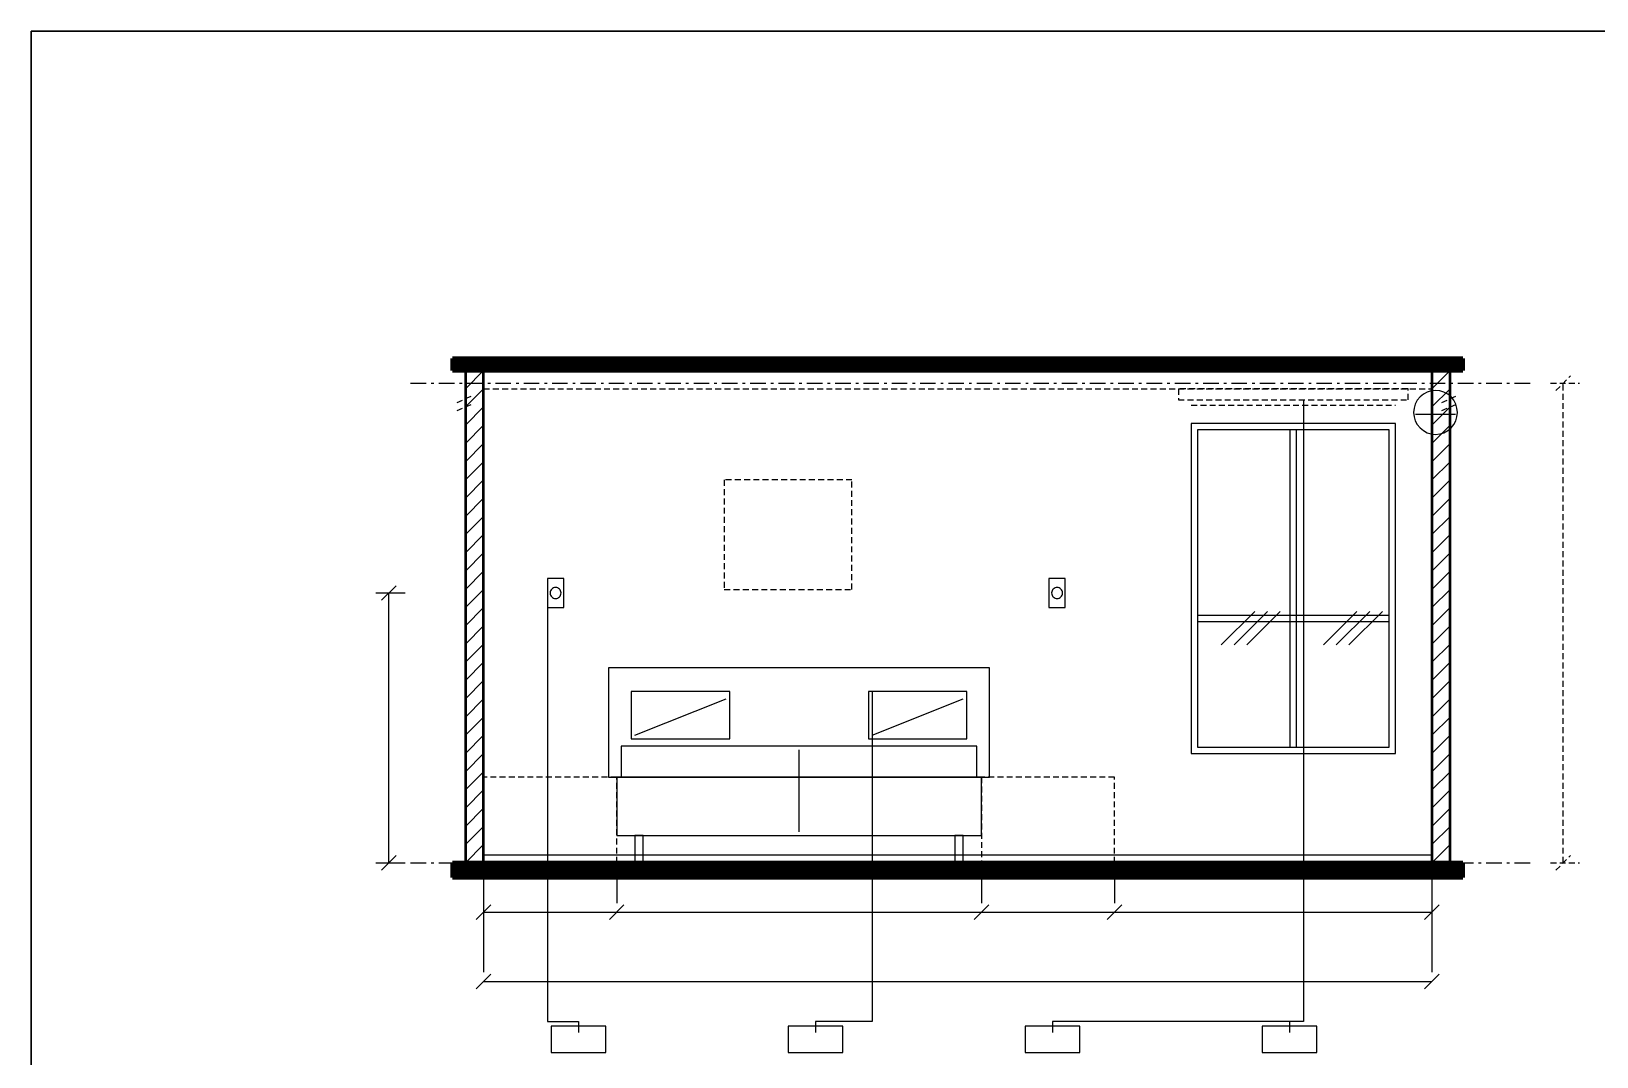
# Model space of a CAD drawing. Header units: millimetres. Extents: x -39780 to 216580, y 220 to 11660.
# Drawn here: x 220 to 8804, y 6037 to 11660 of the extents above; entities that cross this region are included whole.
import ezdxf

# ---------------------------------------------------------------- set-up
doc = ezdxf.new("R2010")
doc.units = ezdxf.units.MM
for name, color, linetype, lineweight in [('AXIS', 8, 'CONTINUOUS', 9), ('BAND', 7, 'CONTINUOUS', 60), ('DETAIL', 7, 'CONTINUOUS', 18), ('DIM', 7, 'CONTINUOUS', 13), ('FABRIC', 7, 'CONTINUOUS', 13), ('FRAME', 7, 'CONTINUOUS', 25), ('GLASS', 7, 'CONTINUOUS', 18), ('HATCH', 8, 'CONTINUOUS', 9), ('PENDING', 8, 'CONTINUOUS', 13), ('SYMBOL', 7, 'CONTINUOUS', 18), ('TAG', 7, 'CONTINUOUS', 13), ('WALL', 7, 'CONTINUOUS', 35)]:
    doc.layers.add(name, color=color, linetype=linetype, lineweight=lineweight)

msp = doc.modelspace()

# ---------------------------------------------------------------- linework, layer by layer
at = {"layer": 'AXIS'}
for p, q in [((2300, 9730), (2384.7, 9730)), ((2412.9, 9730), (2427, 9730)), ((2455.2, 9730), (2539.9, 9730)), ((2568.1, 9730), (2582.2, 9730)), ((2610.4, 9730), (2695.1, 9730)), ((2723.3, 9730), (2737.4, 9730)), ((2765.7, 9730), (2850.3, 9730)), ((2878.6, 9730), (2892.7, 9730)), ((2920.9, 9730), (3005.6, 9730)), ((3033.8, 9730), (3047.9, 9730)), ((3076.1, 9730), (3160.8, 9730)), ((3189, 9730), (3203.1, 9730)), ((3231.3, 9730), (3316, 9730)), ((3344.2, 9730), (3358.3, 9730)), ((3386.6, 9730), (3471.2, 9730)), ((3499.4, 9730), (3513.6, 9730)), ((3541.8, 9730), (3626.4, 9730)), ((3654.7, 9730), (3668.8, 9730)), ((3697, 9730), (3781.7, 9730)), ((3809.9, 9730), (3824, 9730)), ((3852.2, 9730), (3936.9, 9730)), ((3965.1, 9730), (3979.2, 9730)), ((4007.4, 9730), (4092.1, 9730)), ((4120.3, 9730), (4134.4, 9730)), ((4162.7, 9730), (4247.3, 9730)), ((4275.6, 9730), (4289.7, 9730)), ((4317.9, 9730), (4402.6, 9730)), ((4430.8, 9730), (4444.9, 9730)), ((4473.1, 9730), (4557.8, 9730)), ((4586, 9730), (4600.1, 9730)), ((4628.3, 9730), (4713, 9730)), ((4741.2, 9730), (4755.3, 9730)), ((4783.6, 9730), (4868.2, 9730)), ((4896.4, 9730), (4910.6, 9730)), ((4938.8, 9730), (5023.4, 9730)), ((5051.7, 9730), (5065.8, 9730)), ((5094, 9730), (5178.7, 9730)), ((5206.9, 9730), (5221, 9730)), ((5249.2, 9730), (5333.9, 9730)), ((5362.1, 9730), (5376.2, 9730)), ((5404.4, 9730), (5489.1, 9730)), ((5517.3, 9730), (5531.4, 9730)), ((5559.7, 9730), (5644.3, 9730)), ((5672.6, 9730), (5686.7, 9730)), ((5714.9, 9730), (5799.6, 9730)), ((5827.8, 9730), (5841.9, 9730)), ((5870.1, 9730), (5954.8, 9730)), ((5983, 9730), (5997.1, 9730)), ((6025.3, 9730), (6110, 9730)), ((6138.2, 9730), (6152.3, 9730)), ((6180.6, 9730), (6265.2, 9730)), ((6293.4, 9730), (6307.6, 9730)), ((6335.8, 9730), (6420.4, 9730)), ((6448.7, 9730), (6462.8, 9730)), ((6491, 9730), (6575.7, 9730)), ((6603.9, 9730), (6618, 9730)), ((6646.2, 9730), (6730.9, 9730)), ((6759.1, 9730), (6773.2, 9730)), ((6801.4, 9730), (6886.1, 9730)), ((6914.3, 9730), (6928.4, 9730)), ((6956.7, 9730), (7041.3, 9730)), ((7069.6, 9730), (7083.7, 9730)), ((7111.9, 9730), (7196.6, 9730)), ((7224.8, 9730), (7238.9, 9730)), ((7267.1, 9730), (7351.8, 9730)), ((7380, 9730), (7394.1, 9730)), ((7422.3, 9730), (7507, 9730)), ((7535.2, 9730), (7549.3, 9730)), ((7577.6, 9730), (7662.2, 9730)), ((7690.4, 9730), (7704.6, 9730)), ((7732.8, 9730), (7817.4, 9730)), ((7845.7, 9730), (7859.8, 9730)), ((7888, 9730), (7972.7, 9730)), ((8000.9, 9730), (8015, 9730)), ((8043.2, 9730), (8127.9, 9730)), ((8156.1, 9730), (8170.2, 9730)), ((8198.4, 9730), (8283.1, 9730)), ((8311.3, 9730), (8325.4, 9730)), ((8353.7, 9730), (8438.3, 9730)), ((2300, 7100), (2384.7, 7100)), ((2412.9, 7100), (2427, 7100)), ((2455.2, 7100), (2539.9, 7100)), ((2568.1, 7100), (2582.2, 7100)), ((2610.4, 7100), (2695.1, 7100)), ((2723.3, 7100), (2737.4, 7100)), ((2765.7, 7100), (2850.3, 7100)), ((2878.6, 7100), (2892.7, 7100)), ((2920.9, 7100), (3005.6, 7100)), ((3033.8, 7100), (3047.9, 7100)), ((3076.1, 7100), (3160.8, 7100)), ((3189, 7100), (3203.1, 7100)), ((3231.3, 7100), (3316, 7100)), ((3344.2, 7100), (3358.3, 7100)), ((3386.6, 7100), (3471.2, 7100)), ((3499.4, 7100), (3513.6, 7100)), ((3541.8, 7100), (3626.4, 7100)), ((3654.7, 7100), (3668.8, 7100)), ((3697, 7100), (3781.7, 7100)), ((3809.9, 7100), (3824, 7100)), ((3852.2, 7100), (3936.9, 7100)), ((3965.1, 7100), (3979.2, 7100)), ((4007.4, 7100), (4092.1, 7100)), ((4120.3, 7100), (4134.4, 7100)), ((4162.7, 7100), (4247.3, 7100)), ((4275.6, 7100), (4289.7, 7100)), ((4317.9, 7100), (4402.6, 7100)), ((4430.8, 7100), (4444.9, 7100)), ((4473.1, 7100), (4557.8, 7100)), ((4586, 7100), (4600.1, 7100)), ((4628.3, 7100), (4713, 7100)), ((4741.2, 7100), (4755.3, 7100)), ((4783.6, 7100), (4868.2, 7100)), ((4896.4, 7100), (4910.6, 7100)), ((4938.8, 7100), (5023.4, 7100)), ((5051.7, 7100), (5065.8, 7100)), ((5094, 7100), (5178.7, 7100)), ((5206.9, 7100), (5221, 7100)), ((5249.2, 7100), (5333.9, 7100)), ((5362.1, 7100), (5376.2, 7100)), ((5404.4, 7100), (5489.1, 7100)), ((5517.3, 7100), (5531.4, 7100)), ((5559.7, 7100), (5644.3, 7100)), ((5672.6, 7100), (5686.7, 7100)), ((5714.9, 7100), (5799.6, 7100)), ((5827.8, 7100), (5841.9, 7100)), ((5870.1, 7100), (5954.8, 7100)), ((5983, 7100), (5997.1, 7100)), ((6025.3, 7100), (6110, 7100)), ((6138.2, 7100), (6152.3, 7100)), ((6180.6, 7100), (6265.2, 7100)), ((6293.4, 7100), (6307.6, 7100)), ((6335.8, 7100), (6420.4, 7100)), ((6448.7, 7100), (6462.8, 7100)), ((6491, 7100), (6575.7, 7100)), ((6603.9, 7100), (6618, 7100)), ((6646.2, 7100), (6730.9, 7100)), ((6759.1, 7100), (6773.2, 7100)), ((6801.4, 7100), (6886.1, 7100)), ((6914.3, 7100), (6928.4, 7100)), ((6956.7, 7100), (7041.3, 7100)), ((7069.6, 7100), (7083.7, 7100)), ((7111.9, 7100), (7196.6, 7100)), ((7224.8, 7100), (7238.9, 7100)), ((7267.1, 7100), (7351.8, 7100)), ((7380, 7100), (7394.1, 7100)), ((7422.3, 7100), (7507, 7100)), ((7535.2, 7100), (7549.3, 7100)), ((7577.6, 7100), (7662.2, 7100)), ((7690.4, 7100), (7704.6, 7100)), ((7732.8, 7100), (7817.4, 7100)), ((7845.7, 7100), (7859.8, 7100)), ((7888, 7100), (7972.7, 7100)), ((8000.9, 7100), (8015, 7100)), ((8043.2, 7100), (8127.9, 7100)), ((8156.1, 7100), (8170.2, 7100)), ((8198.4, 7100), (8283.1, 7100)), ((8311.3, 7100), (8325.4, 7100)), ((8353.7, 7100), (8438.3, 7100))]:
    msp.add_line(p, q, dxfattribs=at)
at = {"layer": 'BAND'}
for p, q in [((8070, 9865), (2530, 9865)), ((2530, 9865), (2530, 9800)), ((2530, 9864), (8070, 9864)), ((2530, 9856), (8070, 9856)), ((2530, 9848), (8070, 9848)), ((2530, 9840), (8070, 9840)), ((2530, 9832), (8070, 9832)), ((2530, 9824), (8070, 9824)), ((2530, 9816), (8070, 9816)), ((2530, 9808), (8070, 9808)), ((2530, 9800), (8070, 9800)), ((2530, 9800), (8070, 9800)), ((8070, 9800), (8070, 9865)), ((2530, 7100), (8070, 7100)), ((8070, 7100), (2530, 7100)), ((2530, 7100), (2530, 7020)), ((2530, 7092), (8070, 7092)), ((2530, 7084), (8070, 7084)), ((2530, 7076), (8070, 7076)), ((2530, 7068), (8070, 7068)), ((2530, 7060), (8070, 7060)), ((2530, 7052), (8070, 7052)), ((2530, 7044), (8070, 7044)), ((8070, 7020), (8070, 7100)), ((2530, 7036), (8070, 7036)), ((2530, 7028), (8070, 7028)), ((2530, 7020), (8070, 7020)), ((2530, 7020), (8070, 7020))]:
    msp.add_line(p, q, dxfattribs=at)
at = {"layer": 'DETAIL'}
for p, q in [((3065.6, 8585.9), (3065, 8580)), ((3067.3, 8591.5), (3065.6, 8585.9)), ((3070.1, 8596.7), (3067.3, 8591.5)), ((3073.8, 8601.2), (3070.1, 8596.7)), ((3078.3, 8604.9), (3073.8, 8601.2)), ((3083.5, 8607.7), (3078.3, 8604.9)), ((3089.1, 8609.4), (3083.5, 8607.7)), ((3095, 8610), (3089.1, 8609.4)), ((3100.9, 8609.4), (3095, 8610)), ((3106.5, 8607.7), (3100.9, 8609.4)), ((3111.7, 8604.9), (3106.5, 8607.7)), ((3116.2, 8601.2), (3111.7, 8604.9)), ((3119.9, 8596.7), (3116.2, 8601.2)), ((3122.7, 8591.5), (3119.9, 8596.7)), ((3124.4, 8585.9), (3122.7, 8591.5)), ((3125, 8580), (3124.4, 8585.9)), ((5815.6, 8585.9), (5815, 8580)), ((5817.3, 8591.5), (5815.6, 8585.9)), ((5820.1, 8596.7), (5817.3, 8591.5)), ((5823.8, 8601.2), (5820.1, 8596.7)), ((5828.3, 8604.9), (5823.8, 8601.2)), ((5833.5, 8607.7), (5828.3, 8604.9)), ((5839.1, 8609.4), (5833.5, 8607.7)), ((5845, 8610), (5839.1, 8609.4)), ((5850.9, 8609.4), (5845, 8610)), ((5856.5, 8607.7), (5850.9, 8609.4)), ((5861.7, 8604.9), (5856.5, 8607.7)), ((5866.2, 8601.2), (5861.7, 8604.9)), ((5869.9, 8596.7), (5866.2, 8601.2)), ((5872.7, 8591.5), (5869.9, 8596.7)), ((5874.4, 8585.9), (5872.7, 8591.5)), ((5875, 8580), (5874.4, 8585.9)), ((3065, 8580), (3065.6, 8574.1)), ((3065.6, 8574.1), (3067.3, 8568.5)), ((3067.3, 8568.5), (3070.1, 8563.3)), ((3070.1, 8563.3), (3073.8, 8558.8)), ((3073.8, 8558.8), (3078.3, 8555.1)), ((3078.3, 8555.1), (3083.5, 8552.3)), ((3083.5, 8552.3), (3089.1, 8550.6)), ((3089.1, 8550.6), (3095, 8550)), ((3095, 8550), (3100.9, 8550.6)), ((3100.9, 8550.6), (3106.5, 8552.3)), ((3106.5, 8552.3), (3111.7, 8555.1)), ((3111.7, 8555.1), (3116.2, 8558.8)), ((3116.2, 8558.8), (3119.9, 8563.3)), ((3119.9, 8563.3), (3122.7, 8568.5)), ((3122.7, 8568.5), (3124.4, 8574.1)), ((3124.4, 8574.1), (3125, 8580)), ((5815, 8580), (5815.6, 8574.1)), ((5815.6, 8574.1), (5817.3, 8568.5)), ((5817.3, 8568.5), (5820.1, 8563.3)), ((5820.1, 8563.3), (5823.8, 8558.8)), ((5823.8, 8558.8), (5828.3, 8555.1)), ((5828.3, 8555.1), (5833.5, 8552.3)), ((5833.5, 8552.3), (5839.1, 8550.6)), ((5839.1, 8550.6), (5845, 8550)), ((5845, 8550), (5850.9, 8550.6)), ((5850.9, 8550.6), (5856.5, 8552.3)), ((5856.5, 8552.3), (5861.7, 8555.1)), ((5861.7, 8555.1), (5866.2, 8558.8)), ((5866.2, 8558.8), (5869.9, 8563.3)), ((5869.9, 8563.3), (5872.7, 8568.5)), ((5872.7, 8568.5), (5874.4, 8574.1)), ((5874.4, 8574.1), (5875, 8580)), ((5475, 8170), (3385, 8170)), ((3385, 8170), (3385, 7570)), ((5475, 7570), (5475, 8170)), ((4430, 7270), (4430, 7720)), ((3385, 7570), (5475, 7570)), ((5430, 7570), (3430, 7570)), ((3430, 7570), (3430, 7250)), ((5430, 7250), (5430, 7570)), ((3430, 7250), (5430, 7250)), ((3575, 7250), (3530, 7250)), ((3530, 7250), (3530, 7100)), ((3575, 7100), (3575, 7250)), ((5330, 7250), (5285, 7250)), ((5285, 7250), (5285, 7100)), ((5330, 7100), (5330, 7250)), ((2700, 7145), (7900, 7145)), ((3530, 7100), (3575, 7100)), ((5285, 7100), (5330, 7100))]:
    msp.add_line(p, q, dxfattribs=at)
at = {"layer": 'DIM'}
for p, q in [((2140, 8540), (2220, 8620)), ((2110, 8580), (2270, 8580)), ((2180, 7100), (2180, 8580)), ((2140, 7060), (2220, 7140)), ((2110, 7100), (2270, 7100)), ((2700, 7100), (2700, 6500)), ((2700, 7100), (2700, 6880)), ((3430, 7100), (3430, 6880)), ((3430, 7100), (3430, 6880)), ((5430, 7100), (5430, 6880)), ((5430, 7100), (5430, 6880)), ((6160, 7100), (6160, 6880)), ((6160, 7100), (6160, 6880)), ((7900, 7100), (7900, 6500)), ((7900, 7100), (7900, 6880)), ((2660, 6790), (2740, 6870)), ((3390, 6790), (3470, 6870)), ((3390, 6790), (3470, 6870)), ((5390, 6790), (5470, 6870)), ((5390, 6790), (5470, 6870)), ((6120, 6790), (6200, 6870)), ((6120, 6790), (6200, 6870)), ((7860, 6790), (7940, 6870)), ((2700, 6830), (3430, 6830)), ((3430, 6830), (5430, 6830)), ((5430, 6830), (6160, 6830)), ((6160, 6830), (7900, 6830)), ((2660, 6410), (2740, 6490)), ((2700, 6450), (7900, 6450)), ((7860, 6410), (7940, 6490))]:
    msp.add_line(p, q, dxfattribs=at)
at = {"layer": 'FABRIC'}
for p, q in [((4050, 8040), (3510, 8040)), ((3510, 8040), (3510, 7780)), ((4050, 7780), (4050, 8040)), ((5350, 8040), (4810, 8040)), ((4810, 8040), (4810, 7780)), ((5350, 7780), (5350, 8040)), ((5405, 7740), (3455, 7740)), ((3455, 7740), (3455, 7570)), ((3510, 7780), (4050, 7780)), ((4810, 7780), (5350, 7780)), ((5405, 7570), (5405, 7740)), ((3455, 7570), (5405, 7570))]:
    msp.add_line(p, q, dxfattribs=at)
at = {"layer": 'FRAME'}
for p, q in [((16580, 11660), (220, 11660)), ((220, 11660), (220, 220))]:
    msp.add_line(p, q, dxfattribs=at)
at = {"layer": 'GLASS'}
for p, q in [((7700, 9510), (6580, 9510)), ((6580, 9510), (6580, 7700)), ((7665, 9475), (6615, 9475)), ((6615, 9475), (6615, 7735)), ((7158, 9475), (7122, 9475)), ((7122, 9475), (7122, 7735)), ((7158, 7735), (7158, 9475)), ((7665, 7735), (7665, 9475)), ((7700, 7700), (7700, 9510)), ((7665, 8456), (6615, 8456)), ((6615, 8456), (6615, 8424)), ((6615, 8424), (7665, 8424)), ((7665, 8424), (7665, 8456)), ((6615, 7735), (7665, 7735)), ((7122, 7735), (7158, 7735)), ((6580, 7700), (7700, 7700))]:
    msp.add_line(p, q, dxfattribs=at)
at = {"layer": 'HATCH'}
for p, q in [((2600, 9700), (2700, 9800)), ((7900, 9700), (8000, 9800)), ((2600, 9600), (2700, 9700)), ((7900, 9600), (8000, 9700)), ((2600, 9500), (2700, 9600)), ((7900, 9500), (8000, 9600)), ((2600, 9400), (2700, 9500)), ((7900, 9400), (8000, 9500)), ((2600, 9300), (2700, 9400)), ((7900, 9300), (8000, 9400)), ((2600, 9200), (2700, 9300)), ((7900, 9200), (8000, 9300)), ((2600, 9100), (2700, 9200)), ((7900, 9100), (8000, 9200)), ((2600, 9000), (2700, 9100)), ((7900, 9000), (8000, 9100)), ((2600, 8900), (2700, 9000)), ((7900, 8900), (8000, 9000)), ((2600, 8800), (2700, 8900)), ((7900, 8800), (8000, 8900)), ((2600, 8700), (2700, 8800)), ((7900, 8700), (8000, 8800)), ((2600, 8600), (2700, 8700)), ((7900, 8600), (8000, 8700)), ((2600, 8500), (2700, 8600)), ((7900, 8500), (8000, 8600)), ((2600, 8400), (2700, 8500)), ((7900, 8400), (8000, 8500)), ((6745, 8295), (6929, 8479)), ((6815, 8295), (6999, 8479)), ((6885, 8295), (7069, 8479)), ((7305, 8295), (7489, 8479)), ((7375, 8295), (7559, 8479)), ((7445, 8295), (7629, 8479)), ((2600, 8300), (2700, 8400)), ((7900, 8300), (8000, 8400)), ((2600, 8200), (2700, 8300)), ((7900, 8200), (8000, 8300)), ((2600, 8100), (2700, 8200)), ((7900, 8100), (8000, 8200)), ((2600, 8000), (2700, 8100)), ((7900, 8000), (8000, 8100)), ((2600, 7900), (2700, 8000)), ((3530, 7800), (4030, 8000)), ((4830, 7800), (5330, 8000)), ((7900, 7900), (8000, 8000)), ((2600, 7800), (2700, 7900)), ((7900, 7800), (8000, 7900)), ((2600, 7700), (2700, 7800)), ((7900, 7700), (8000, 7800)), ((2600, 7600), (2700, 7700)), ((7900, 7600), (8000, 7700)), ((2600, 7500), (2700, 7600)), ((7900, 7500), (8000, 7600)), ((2600, 7400), (2700, 7500)), ((7900, 7400), (8000, 7500)), ((2600, 7300), (2700, 7400)), ((7900, 7300), (8000, 7400)), ((2600, 7200), (2700, 7300)), ((7900, 7200), (8000, 7300)), ((2600, 7100), (2700, 7200)), ((7900, 7100), (8000, 7200))]:
    msp.add_line(p, q, dxfattribs=at)
at = {"layer": 'PENDING'}
for p, q in [((2700, 9700), (2732.5, 9700)), ((2750.8, 9700), (2783.3, 9700)), ((2801.6, 9700), (2834.1, 9700)), ((2852.4, 9700), (2884.9, 9700)), ((2903.2, 9700), (2935.7, 9700)), ((2954, 9700), (2986.5, 9700)), ((3004.8, 9700), (3037.3, 9700)), ((3055.6, 9700), (3088.1, 9700)), ((3106.4, 9700), (3138.9, 9700)), ((3157.2, 9700), (3189.7, 9700)), ((3208, 9700), (3240.5, 9700)), ((3258.8, 9700), (3291.3, 9700)), ((3309.6, 9700), (3342.1, 9700)), ((3360.4, 9700), (3392.9, 9700)), ((3411.2, 9700), (3443.7, 9700)), ((3462, 9700), (3494.5, 9700)), ((3512.8, 9700), (3545.3, 9700)), ((3563.6, 9700), (3596.1, 9700)), ((3614.4, 9700), (3646.9, 9700)), ((3665.2, 9700), (3697.7, 9700)), ((3716, 9700), (3748.5, 9700)), ((3766.8, 9700), (3799.3, 9700)), ((3817.6, 9700), (3850.1, 9700)), ((3868.4, 9700), (3900.9, 9700)), ((3919.2, 9700), (3951.7, 9700)), ((3970, 9700), (4002.5, 9700)), ((4020.8, 9700), (4053.3, 9700)), ((4071.6, 9700), (4104.1, 9700)), ((4122.4, 9700), (4154.9, 9700)), ((4173.2, 9700), (4205.7, 9700)), ((4224, 9700), (4256.5, 9700)), ((4274.8, 9700), (4307.3, 9700)), ((4325.6, 9700), (4358.1, 9700)), ((4376.4, 9700), (4408.9, 9700)), ((4427.2, 9700), (4459.7, 9700)), ((4478, 9700), (4510.5, 9700)), ((4528.8, 9700), (4561.3, 9700)), ((4579.6, 9700), (4612.1, 9700)), ((4630.4, 9700), (4662.9, 9700)), ((4681.2, 9700), (4713.7, 9700)), ((4732, 9700), (4764.5, 9700)), ((4782.8, 9700), (4815.3, 9700)), ((4833.6, 9700), (4866.1, 9700)), ((4884.4, 9700), (4916.9, 9700)), ((4935.2, 9700), (4967.7, 9700)), ((4986, 9700), (5018.5, 9700)), ((5036.8, 9700), (5069.3, 9700)), ((5087.6, 9700), (5120.1, 9700)), ((5138.4, 9700), (5170.9, 9700)), ((5189.2, 9700), (5221.7, 9700)), ((5240, 9700), (5272.5, 9700)), ((5290.8, 9700), (5323.3, 9700)), ((5341.6, 9700), (5374.1, 9700)), ((5392.4, 9700), (5424.9, 9700)), ((5443.2, 9700), (5475.7, 9700)), ((5494, 9700), (5526.5, 9700)), ((5544.8, 9700), (5577.3, 9700)), ((5595.6, 9700), (5628.1, 9700)), ((5646.4, 9700), (5678.9, 9700)), ((5697.2, 9700), (5729.7, 9700)), ((5748, 9700), (5780.5, 9700)), ((5798.8, 9700), (5831.3, 9700)), ((5849.6, 9700), (5882.1, 9700)), ((5900.4, 9700), (5932.9, 9700)), ((5951.2, 9700), (5983.7, 9700)), ((6002, 9700), (6034.5, 9700)), ((6052.8, 9700), (6085.3, 9700)), ((6103.6, 9700), (6136.1, 9700)), ((6154.4, 9700), (6186.9, 9700)), ((6205.2, 9700), (6237.7, 9700)), ((6256, 9700), (6288.5, 9700)), ((6306.8, 9700), (6339.3, 9700)), ((6357.6, 9700), (6390.1, 9700)), ((6408.4, 9700), (6440.9, 9700)), ((6459.2, 9700), (6491.7, 9700)), ((6510, 9700), (6542.5, 9700)), ((6510, 9700), (6510, 9667.5)), ((6550.8, 9700), (6518.3, 9700)), ((6560.8, 9700), (6593.3, 9700)), ((6601.6, 9700), (6569.1, 9700)), ((6611.6, 9700), (6644.1, 9700)), ((6652.4, 9700), (6619.9, 9700)), ((6662.4, 9700), (6694.9, 9700)), ((6703.2, 9700), (6670.7, 9700)), ((6713.2, 9700), (6745.7, 9700)), ((6754, 9700), (6721.5, 9700)), ((6764, 9700), (6796.5, 9700)), ((6804.8, 9700), (6772.3, 9700)), ((6814.8, 9700), (6847.3, 9700)), ((6855.6, 9700), (6823.1, 9700)), ((6865.6, 9700), (6898.1, 9700)), ((6906.4, 9700), (6873.9, 9700)), ((6916.4, 9700), (6948.9, 9700)), ((6957.2, 9700), (6924.7, 9700)), ((6967.2, 9700), (6999.7, 9700)), ((7008, 9700), (6975.5, 9700)), ((7018, 9700), (7050.5, 9700)), ((7058.8, 9700), (7026.3, 9700)), ((7068.8, 9700), (7101.3, 9700)), ((7109.6, 9700), (7077.1, 9700)), ((7119.6, 9700), (7152.1, 9700)), ((7160.4, 9700), (7127.9, 9700)), ((7170.4, 9700), (7202.9, 9700)), ((7211.2, 9700), (7178.7, 9700)), ((7221.2, 9700), (7253.7, 9700)), ((7262, 9700), (7229.5, 9700)), ((7272, 9700), (7304.5, 9700)), ((7312.8, 9700), (7280.3, 9700)), ((7322.8, 9700), (7355.3, 9700)), ((7363.6, 9700), (7331.1, 9700)), ((7373.6, 9700), (7406.1, 9700)), ((7414.4, 9700), (7381.9, 9700)), ((7424.4, 9700), (7456.9, 9700)), ((7465.2, 9700), (7432.7, 9700)), ((7475.2, 9700), (7507.7, 9700)), ((7516, 9700), (7483.5, 9700)), ((7526, 9700), (7558.5, 9700)), ((7566.8, 9700), (7534.3, 9700)), ((7576.8, 9700), (7609.3, 9700)), ((7617.6, 9700), (7585.1, 9700)), ((7627.6, 9700), (7660.1, 9700)), ((7668.4, 9700), (7635.9, 9700)), ((7678.4, 9700), (7710.9, 9700)), ((7719.2, 9700), (7686.7, 9700)), ((7729.2, 9700), (7761.7, 9700)), ((7770, 9700), (7737.5, 9700)), ((7770, 9690.8), (7770, 9700)), ((7780, 9700), (7812.5, 9700)), ((7830.8, 9700), (7863.3, 9700)), ((7881.6, 9700), (7900, 9700)), ((8550, 9730), (8582.5, 9730)), ((8580, 9690), (8602.9, 9712.9)), ((8600.8, 9730), (8633.3, 9730)), ((8615.9, 9725.9), (8638.9, 9748.9)), ((8620, 9690.8), (8620, 9723.3)), ((8651.6, 9730), (8684.1, 9730)), ((8651.8, 9761.8), (8660, 9770)), ((8702.4, 9730), (8710, 9730)), ((2555, 9625), (2584.7, 9638.2)), ((2601.4, 9645.6), (2631.1, 9658.8)), ((6510, 9649.2), (6510, 9640)), ((6510, 9640), (6542.5, 9640)), ((6560.8, 9640), (6593.3, 9640)), ((6611.6, 9640), (6644.1, 9640)), ((6662.4, 9640), (6694.9, 9640)), ((6713.2, 9640), (6745.7, 9640)), ((6764, 9640), (6796.5, 9640)), ((6814.8, 9640), (6847.3, 9640)), ((6865.6, 9640), (6898.1, 9640)), ((6916.4, 9640), (6948.9, 9640)), ((6967.2, 9640), (6999.7, 9640)), ((7018, 9640), (7050.5, 9640)), ((7068.8, 9640), (7101.3, 9640)), ((7119.6, 9640), (7152.1, 9640)), ((7170.4, 9640), (7202.9, 9640)), ((7221.2, 9640), (7253.7, 9640)), ((7272, 9640), (7304.5, 9640)), ((7322.8, 9640), (7355.3, 9640)), ((7373.6, 9640), (7406.1, 9640)), ((7424.4, 9640), (7456.9, 9640)), ((7475.2, 9640), (7507.7, 9640)), ((7526, 9640), (7558.5, 9640)), ((7576.8, 9640), (7609.3, 9640)), ((7627.6, 9640), (7660.1, 9640)), ((7678.4, 9640), (7710.9, 9640)), ((7729.2, 9640), (7761.7, 9640)), ((7770, 9640), (7770, 9672.5)), ((7955, 9625), (7984.7, 9638.2)), ((8001.4, 9645.6), (8031.1, 9658.8)), ((8620, 9640), (8620, 9672.5)), ((8620, 9589.2), (8620, 9621.7)), ((2555, 9580), (2584.7, 9593.2)), ((2601.4, 9600.6), (2631.1, 9613.8)), ((6580, 9610), (6612.5, 9610)), ((6630.8, 9610), (6663.3, 9610)), ((6681.6, 9610), (6714.1, 9610)), ((6732.4, 9610), (6764.9, 9610)), ((6783.2, 9610), (6815.7, 9610)), ((6834, 9610), (6866.5, 9610)), ((6884.8, 9610), (6917.3, 9610)), ((6935.6, 9610), (6968.1, 9610)), ((6986.4, 9610), (7018.9, 9610)), ((7037.2, 9610), (7069.7, 9610)), ((7088, 9610), (7120.5, 9610)), ((7138.8, 9610), (7171.3, 9610)), ((7189.6, 9610), (7222.1, 9610)), ((7240.4, 9610), (7272.9, 9610)), ((7291.2, 9610), (7323.7, 9610)), ((7342, 9610), (7374.5, 9610)), ((7392.8, 9610), (7425.3, 9610)), ((7443.6, 9610), (7476.1, 9610)), ((7494.4, 9610), (7526.9, 9610)), ((7545.2, 9610), (7577.7, 9610)), ((7596, 9610), (7628.5, 9610)), ((7646.8, 9610), (7679.3, 9610)), ((7697.6, 9610), (7700, 9610)), ((7955, 9580), (7984.7, 9593.2)), ((8001.4, 9600.6), (8031.1, 9613.8)), ((8620, 9538.4), (8620, 9570.9)), ((8620, 9487.6), (8620, 9520.1)), ((8620, 9436.8), (8620, 9469.3)), ((8620, 9386), (8620, 9418.5)), ((8620, 9335.2), (8620, 9367.7)), ((8620, 9284.4), (8620, 9316.9)), ((4020, 9200), (4020, 9167.5)), ((4059.6, 9200), (4027.1, 9200)), ((4110.4, 9200), (4077.9, 9200)), ((4161.2, 9200), (4128.7, 9200)), ((4212, 9200), (4179.5, 9200)), ((4262.8, 9200), (4230.3, 9200)), ((4313.6, 9200), (4281.1, 9200)), ((4364.4, 9200), (4331.9, 9200)), ((4415.2, 9200), (4382.7, 9200)), ((4466, 9200), (4433.5, 9200)), ((4516.8, 9200), (4484.3, 9200)), ((4567.6, 9200), (4535.1, 9200)), ((4618.4, 9200), (4585.9, 9200)), ((4669.2, 9200), (4636.7, 9200)), ((4720, 9200), (4687.5, 9200)), ((4720, 9158.8), (4720, 9191.3)), ((8620, 9233.6), (8620, 9266.1)), ((8620, 9182.8), (8620, 9215.3)), ((4020, 9149.2), (4020, 9116.7)), ((4720, 9108), (4720, 9140.5)), ((8620, 9132), (8620, 9164.5)), ((8620, 9081.2), (8620, 9113.7)), ((4020, 9098.4), (4020, 9065.9)), ((4020, 9047.6), (4020, 9015.1)), ((4720, 9057.2), (4720, 9089.7)), ((4720, 9006.4), (4720, 9038.9)), ((8620, 9030.4), (8620, 9062.9)), ((4020, 8996.8), (4020, 8964.3)), ((4020, 8946), (4020, 8913.5)), ((4720, 8955.6), (4720, 8988.1)), ((4720, 8904.8), (4720, 8937.3)), ((8620, 8979.6), (8620, 9012.1)), ((8620, 8928.8), (8620, 8961.3)), ((4020, 8895.2), (4020, 8862.7)), ((4020, 8844.4), (4020, 8811.9)), ((4720, 8854), (4720, 8886.5)), ((8620, 8878), (8620, 8910.5)), ((8620, 8827.2), (8620, 8859.7)), ((4020, 8793.6), (4020, 8761.1)), ((4720, 8803.2), (4720, 8835.7)), ((4720, 8752.4), (4720, 8784.9)), ((8620, 8776.4), (8620, 8808.9)), ((8620, 8725.6), (8620, 8758.1)), ((4020, 8742.8), (4020, 8710.3)), ((4020, 8692), (4020, 8659.5)), ((4720, 8701.6), (4720, 8734.1)), ((4720, 8650.8), (4720, 8683.3)), ((8620, 8674.8), (8620, 8707.3)), ((4020, 8641.2), (4020, 8608.7)), ((4020, 8600), (4052.5, 8600)), ((4070.8, 8600), (4103.3, 8600)), ((4121.6, 8600), (4154.1, 8600)), ((4172.4, 8600), (4204.9, 8600)), ((4223.2, 8600), (4255.7, 8600)), ((4274, 8600), (4306.5, 8600)), ((4324.8, 8600), (4357.3, 8600)), ((4375.6, 8600), (4408.1, 8600)), ((4426.4, 8600), (4458.9, 8600)), ((4477.2, 8600), (4509.7, 8600)), ((4528, 8600), (4560.5, 8600)), ((4578.8, 8600), (4611.3, 8600)), ((4629.6, 8600), (4662.1, 8600)), ((4680.4, 8600), (4712.9, 8600)), ((4720, 8600), (4720, 8632.5)), ((8620, 8624), (8620, 8656.5)), ((8620, 8573.2), (8620, 8605.7)), ((8620, 8522.4), (8620, 8554.9)), ((8620, 8471.6), (8620, 8504.1)), ((8620, 8420.8), (8620, 8453.3)), ((8620, 8370), (8620, 8402.5)), ((8620, 8319.2), (8620, 8351.7)), ((8620, 8268.4), (8620, 8300.9)), ((8620, 8217.6), (8620, 8250.1)), ((8620, 8166.8), (8620, 8199.3)), ((8620, 8116), (8620, 8148.5)), ((8620, 8065.2), (8620, 8097.7)), ((8620, 8014.4), (8620, 8046.9)), ((8620, 7963.6), (8620, 7996.1)), ((8620, 7912.8), (8620, 7945.3)), ((8620, 7862), (8620, 7894.5)), ((8620, 7811.2), (8620, 7843.7)), ((8620, 7760.4), (8620, 7792.9)), ((8620, 7709.6), (8620, 7742.1)), ((8620, 7658.8), (8620, 7691.3)), ((8620, 7608), (8620, 7640.5)), ((2718.8, 7570), (2700, 7570)), ((2700, 7570), (2700, 7537.5)), ((2769.6, 7570), (2737.1, 7570)), ((2820.4, 7570), (2787.9, 7570)), ((2871.2, 7570), (2838.7, 7570)), ((2922, 7570), (2889.5, 7570)), ((2972.8, 7570), (2940.3, 7570)), ((3023.6, 7570), (2991.1, 7570)), ((3074.4, 7570), (3041.9, 7570)), ((3125.2, 7570), (3092.7, 7570)), ((3176, 7570), (3143.5, 7570)), ((3226.8, 7570), (3194.3, 7570)), ((3277.6, 7570), (3245.1, 7570)), ((3328.4, 7570), (3295.9, 7570)), ((3379.2, 7570), (3346.7, 7570)), ((3430, 7570), (3397.5, 7570)), ((3430, 7557.2), (3430, 7570)), ((5448.8, 7570), (5430, 7570)), ((5430, 7570), (5430, 7537.5)), ((5499.6, 7570), (5467.1, 7570)), ((5550.4, 7570), (5517.9, 7570)), ((5601.2, 7570), (5568.7, 7570)), ((5652, 7570), (5619.5, 7570)), ((5702.8, 7570), (5670.3, 7570)), ((5753.6, 7570), (5721.1, 7570)), ((5804.4, 7570), (5771.9, 7570)), ((5855.2, 7570), (5822.7, 7570)), ((5906, 7570), (5873.5, 7570)), ((5956.8, 7570), (5924.3, 7570)), ((6007.6, 7570), (5975.1, 7570)), ((6058.4, 7570), (6025.9, 7570)), ((6109.2, 7570), (6076.7, 7570)), ((6160, 7570), (6127.5, 7570)), ((6160, 7557.2), (6160, 7570)), ((8620, 7557.2), (8620, 7589.7)), ((2700, 7519.2), (2700, 7486.7)), ((2700, 7468.4), (2700, 7435.9)), ((3430, 7506.4), (3430, 7538.9)), ((3430, 7455.6), (3430, 7488.1)), ((5430, 7519.2), (5430, 7486.7)), ((5430, 7468.4), (5430, 7435.9)), ((6160, 7506.4), (6160, 7538.9)), ((6160, 7455.6), (6160, 7488.1)), ((8620, 7506.4), (8620, 7538.9)), ((8620, 7455.6), (8620, 7488.1)), ((2700, 7417.6), (2700, 7385.1)), ((3430, 7404.8), (3430, 7437.3)), ((3430, 7354), (3430, 7386.5)), ((5430, 7417.6), (5430, 7385.1)), ((6160, 7404.8), (6160, 7437.3)), ((6160, 7354), (6160, 7386.5)), ((8620, 7404.8), (8620, 7437.3)), ((8620, 7354), (8620, 7386.5)), ((2700, 7366.8), (2700, 7334.3)), ((2700, 7316), (2700, 7283.5)), ((3430, 7303.2), (3430, 7335.7)), ((5430, 7366.8), (5430, 7334.3)), ((5430, 7316), (5430, 7283.5)), ((6160, 7303.2), (6160, 7335.7)), ((8620, 7303.2), (8620, 7335.7)), ((2700, 7265.2), (2700, 7232.7)), ((2700, 7214.4), (2700, 7181.9)), ((3430, 7252.4), (3430, 7284.9)), ((3430, 7201.6), (3430, 7234.1)), ((5430, 7265.2), (5430, 7232.7)), ((5430, 7214.4), (5430, 7181.9)), ((6160, 7252.4), (6160, 7284.9)), ((6160, 7201.6), (6160, 7234.1)), ((8620, 7252.4), (8620, 7284.9)), ((8620, 7201.6), (8620, 7234.1)), ((2700, 7163.6), (2700, 7131.1)), ((3430, 7150.8), (3430, 7183.3)), ((3430, 7100), (3430, 7132.5)), ((5430, 7163.6), (5430, 7131.1)), ((6160, 7150.8), (6160, 7183.3)), ((6160, 7100), (6160, 7132.5)), ((8620, 7150.8), (8620, 7183.3)), ((8620, 7100), (8620, 7132.5)), ((8651.8, 7131.8), (8660, 7140)), ((2700, 7112.8), (2700, 7100)), ((2700, 7100), (2732.5, 7100)), ((2750.8, 7100), (2783.3, 7100)), ((2801.6, 7100), (2834.1, 7100)), ((2852.4, 7100), (2884.9, 7100)), ((2903.2, 7100), (2935.7, 7100)), ((2954, 7100), (2986.5, 7100)), ((3004.8, 7100), (3037.3, 7100)), ((3055.6, 7100), (3088.1, 7100)), ((3106.4, 7100), (3138.9, 7100)), ((3157.2, 7100), (3189.7, 7100)), ((3208, 7100), (3240.5, 7100)), ((3258.8, 7100), (3291.3, 7100)), ((3309.6, 7100), (3342.1, 7100)), ((3360.4, 7100), (3392.9, 7100)), ((3411.2, 7100), (3430, 7100)), ((5430, 7112.8), (5430, 7100)), ((5430, 7100), (5462.5, 7100)), ((5480.8, 7100), (5513.3, 7100)), ((5531.6, 7100), (5564.1, 7100)), ((5582.4, 7100), (5614.9, 7100)), ((5633.2, 7100), (5665.7, 7100)), ((5684, 7100), (5716.5, 7100)), ((5734.8, 7100), (5767.3, 7100)), ((5785.6, 7100), (5818.1, 7100)), ((5836.4, 7100), (5868.9, 7100)), ((5887.2, 7100), (5919.7, 7100)), ((5938, 7100), (5970.5, 7100)), ((5988.8, 7100), (6021.3, 7100)), ((6039.6, 7100), (6072.1, 7100)), ((6090.4, 7100), (6122.9, 7100)), ((6141.2, 7100), (6160, 7100)), ((8550, 7100), (8582.5, 7100)), ((8580, 7060), (8602.9, 7082.9)), ((8600.8, 7100), (8633.3, 7100)), ((8615.9, 7095.9), (8638.9, 7118.9)), ((8651.6, 7100), (8684.1, 7100)), ((8702.4, 7100), (8710, 7100))]:
    msp.add_line(p, q, dxfattribs=at)
at = {"layer": 'SYMBOL'}
for p, q in [((7809.1, 9615.9), (7802.3, 9593.4)), ((7820.2, 9636.7), (7809.1, 9615.9)), ((7835.1, 9654.9), (7820.2, 9636.7)), ((7853.3, 9669.8), (7835.1, 9654.9)), ((7874.1, 9680.9), (7853.3, 9669.8)), ((7896.6, 9687.7), (7874.1, 9680.9)), ((7920, 9690), (7896.6, 9687.7)), ((7943.4, 9687.7), (7920, 9690)), ((7965.9, 9680.9), (7943.4, 9687.7)), ((7986.7, 9669.8), (7965.9, 9680.9)), ((8004.9, 9654.9), (7986.7, 9669.8)), ((8019.8, 9636.7), (8004.9, 9654.9)), ((8030.9, 9615.9), (8019.8, 9636.7)), ((8037.7, 9593.4), (8030.9, 9615.9)), ((7802.3, 9593.4), (7800, 9570)), ((7800, 9570), (7802.3, 9546.6)), ((7802.3, 9546.6), (7809.1, 9524.1)), ((7810, 9560), (8030, 9560)), ((8030.9, 9524.1), (8037.7, 9546.6)), ((8040, 9570), (8037.7, 9593.4)), ((8037.7, 9546.6), (8040, 9570)), ((7809.1, 9524.1), (7820.2, 9503.3)), ((7820.2, 9503.3), (7835.1, 9485.1)), ((7835.1, 9485.1), (7853.3, 9470.2)), ((7853.3, 9470.2), (7874.1, 9459.1)), ((7874.1, 9459.1), (7896.6, 9452.3)), ((7896.6, 9452.3), (7920, 9450)), ((7920, 9450), (7943.4, 9452.3)), ((7943.4, 9452.3), (7965.9, 9459.1)), ((7965.9, 9459.1), (7986.7, 9470.2)), ((7986.7, 9470.2), (8004.9, 9485.1)), ((8004.9, 9485.1), (8019.8, 9503.3)), ((8019.8, 9503.3), (8030.9, 9524.1)), ((3140, 8660), (3050, 8660)), ((3050, 8660), (3050, 8500)), ((3140, 8500), (3140, 8660)), ((5890, 8660), (5800, 8660)), ((5800, 8660), (5800, 8500)), ((5890, 8500), (5890, 8660)), ((3050, 8500), (3140, 8500)), ((5800, 8500), (5890, 8500))]:
    msp.add_line(p, q, dxfattribs=at)
at = {"layer": 'TAG'}
for p, q in [((7196, 9640), (7196, 6230)), ((7196, 8786), (7196, 6230)), ((3050, 8580), (3050, 6230)), ((4830, 8040), (4830, 6230)), ((3050, 6230), (3220, 6230)), ((3370, 6205), (3070, 6205)), ((3070, 6205), (3070, 6060)), ((3220, 6230), (3220, 6170)), ((3370, 6060), (3370, 6205)), ((4670, 6205), (4370, 6205)), ((4370, 6205), (4370, 6060)), ((4830, 6230), (4520, 6230)), ((4520, 6230), (4520, 6170)), ((4670, 6060), (4670, 6205)), ((5970, 6205), (5670, 6205)), ((5670, 6205), (5670, 6060)), ((7196, 6230), (5820, 6230)), ((5820, 6230), (5820, 6170)), ((5970, 6060), (5970, 6205)), ((7270, 6205), (6970, 6205)), ((6970, 6205), (6970, 6060)), ((7196, 6230), (7120, 6230)), ((7120, 6230), (7120, 6170)), ((7270, 6060), (7270, 6205)), ((3070, 6060), (3370, 6060)), ((4370, 6060), (4670, 6060)), ((5670, 6060), (5970, 6060)), ((6970, 6060), (7270, 6060))]:
    msp.add_line(p, q, dxfattribs=at)
at = {"layer": 'WALL'}
for p, q in [((2700, 9800), (2600, 9800)), ((2600, 9800), (2600, 7100)), ((2700, 7100), (2700, 9800)), ((8000, 9800), (7900, 9800)), ((7900, 9800), (7900, 7100)), ((8000, 7100), (8000, 9800)), ((2600, 7100), (2700, 7100)), ((7900, 7100), (8000, 7100))]:
    msp.add_line(p, q, dxfattribs=at)

doc.saveas('drawing.dxf')
